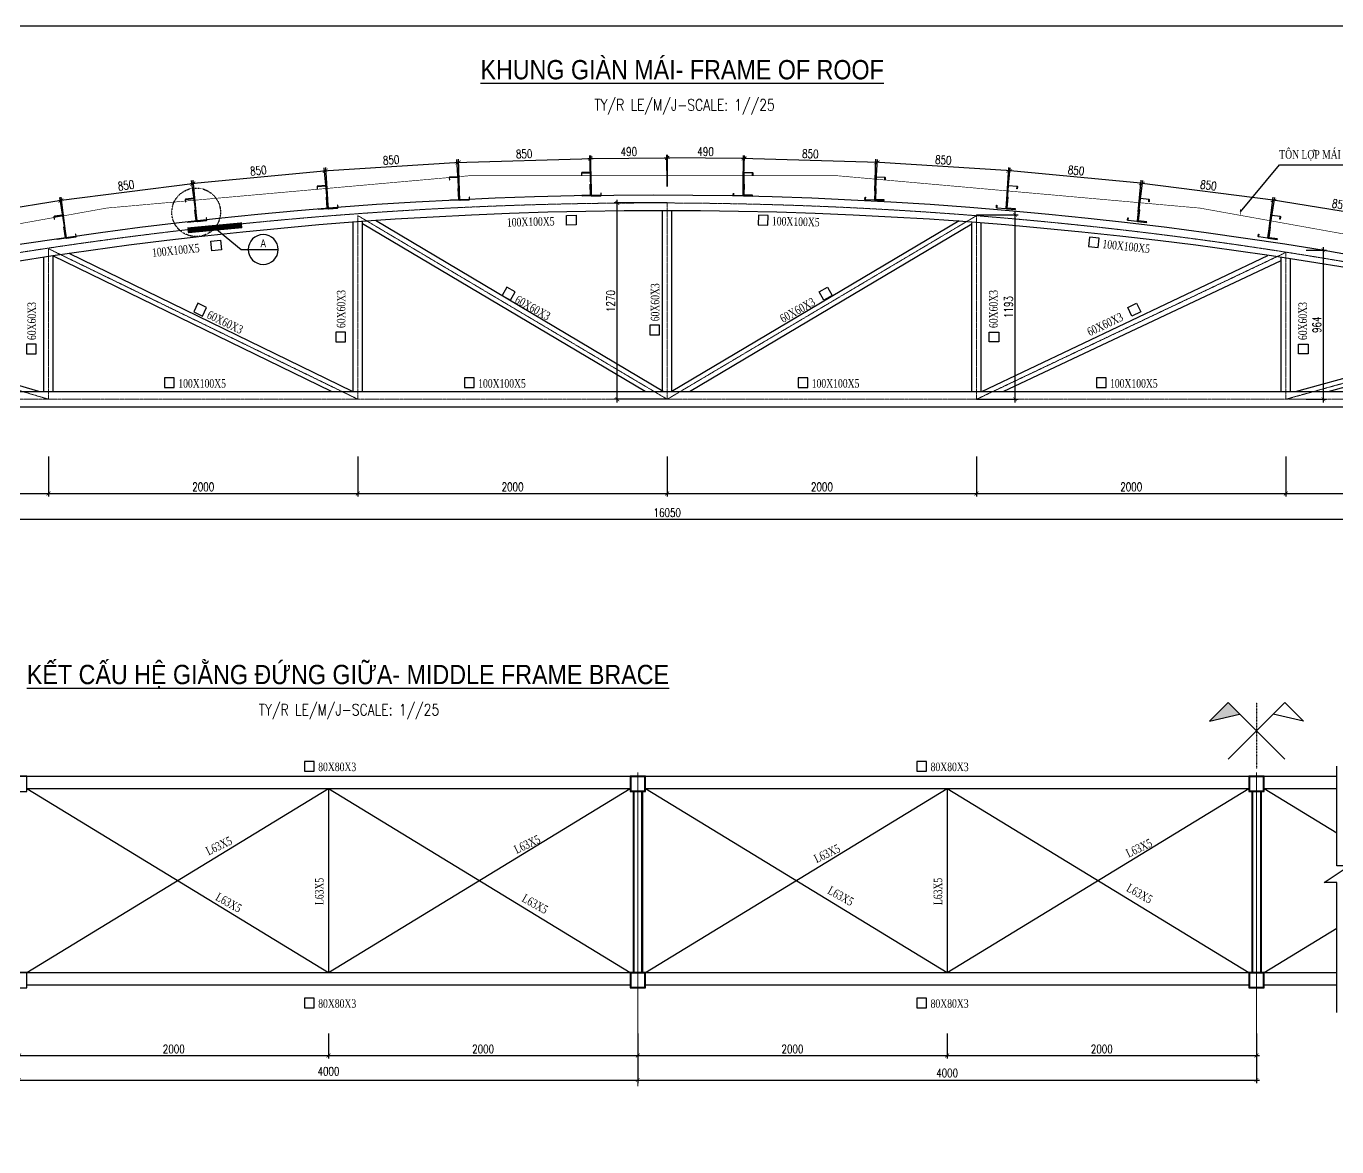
# Model space of a CAD drawing. Header units: millimetres. Extents: x -702765 to 835888, y -645289 to 262.
# Drawn here: x 688886 to 697360, y -420012 to -412762 of the extents above; entities that cross this region are included whole.
import ezdxf
from ezdxf.enums import TextEntityAlignment as Align

# ---------------------------------------------------------------- set-up
doc = ezdxf.new("R2010")
doc.units = ezdxf.units.MM
doc.header["$LTSCALE"] = 0.01
for name, pattern in [('CENTER', [2, 1.25, -0.25, 0.25, -0.25]), ('DASHED2', [0.375, 0.25, -0.125]), ('HIDDEN', [9.525, 6.35, -3.175])]:
    doc.linetypes.add(name, pattern=pattern)
for name, color, linetype in [('ccu11-Chidan', 9, 'Continuous'), ('ccu11-Khuat', 9, 'HIDDEN'), ('ccu11-Manh', 8, 'Continuous'), ('ccu11-Text', 31, 'Continuous'), ('ccu11-Thay', 7, 'Continuous'), ('ccu11-Thep', 4, 'Continuous'), ('DIMS', 1, 'Continuous'), ('TEXT', 2, 'Continuous'), ('TEXT1', 31, 'Continuous'), ('THEP', 4, 'Continuous')]:
    doc.layers.add(name, color=color, linetype=linetype)
doc.layers.add('ccu11-Dim', color=8, linetype='Continuous', lineweight=18)
doc.layers.add('duong tam', color=6, linetype='CENTER', lineweight=9)
doc.styles.add('2-5', font='romans.shx', dxfattribs={"width": 0.75, "bigfont": 'vns.shx'})
doc.styles.add('ccu11-dim', font='vnsimli.shx', dxfattribs={"width": 0.65, "bigfont": 'bigfont.shx'})
doc.styles.add('ccu11-VnAvantH', font='VHAVAN.TTF')
doc.styles.add('ROMANS', font='romans', dxfattribs={"width": 0.7, "height": 1, "bigfont": 'vns'})
doc.styles.add('style3', font='VHAVAN.TTF', dxfattribs={"width": 0.75})
doc.styles.add('VNTIMEHSHX', font='vntimeh.shx', dxfattribs={"width": 0.75})
doc.dimstyles.new('1-25 HP', dxfattribs={"dimscale": 25, "dimtxt": 2.2, "dimasz": 1, "dimexe": 0.8, "dimexo": 0, "dimgap": 0.6, "dimtad": 1, "dimdec": 0, "dimdsep": 46, "dimtxsty": '2-5', "dimblk": 'ARCHTICK', "dimcen": 2.5, "dimdle": 0.8, "dimclrd": 1, "dimclre": 1, "dimclrt": 2, "dimadec": 0, "dimazin": 0, "dimtfac": 1, "dimtdec": 0, "dimtmove": 2, "dimatfit": 3, "dimldrblk": 'ARCHTICK', "dimfxl": 0, "dimtolj": 1, "dimtzin": 0, "dimarcsym": 0})
doc.dimstyles.new('ccu11-100x2', dxfattribs={"dimscale": 100, "dimtxt": 2.5, "dimasz": 1, "dimexe": 1, "dimexo": 2, "dimgap": 1, "dimtad": 1, "dimdec": 0, "dimlfac": 0.5, "dimdsep": 46, "dimtxsty": 'ccu11-dim', "dimblk": 'ARCHTICK', "dimcen": -1, "dimdle": 1, "dimclrd": 256, "dimclre": 256, "dimclrt": 31, "dimadec": 0, "dimazin": 2, "dimtfac": 0.1, "dimtdec": 0, "dimtmove": 0, "dimatfit": 1, "dimldrblk": 'ARCHTICK', "dimfxl": 0, "dimtvp": 0.833333, "dimtolj": 1, "dimtzin": 12, "dimarcsym": 0})

# ---------------------------------------------------------------- blocks, each defined once
blk = doc.blocks.new('_ArchTick')
at = {"color": 0, "linetype": 'ByBlock', "const_width": 0.15}
blk.add_lwpolyline([(-0.5, -0.5), (0.5, 0.5)], dxfattribs=at)
blk = doc.blocks.new('*D820')
at = {"layer": 'ccu11-Dim', "color": 1, "lineweight": -2}
for p, q in [((685005.7, -415545.7), (685005.7, -415972.5)), ((701055.7, -415666.1), (701055.7, -415972.5)), ((684985.7, -415952.5), (701075.7, -415952.5))]:
    blk.add_line(p, q, dxfattribs=at)
at = {"layer": 'Defpoints', "color": 0}
for p in [(685005.7, -415545.7), (701055.7, -415666.1), (701055.7, -415952.5)]:
    blk.add_point(p, dxfattribs=at)
at = {"layer": 'ccu11-Dim', "color": 1, "lineweight": -2, "xscale": 25, "yscale": 25, "zscale": 25, "rotation": 180}
blk.add_blockref('_ArchTick', (685005.7, -415952.5), dxfattribs=at)
at = {"layer": 'ccu11-Dim', "color": 1, "lineweight": -2, "xscale": 25, "yscale": 25, "zscale": 25}
blk.add_blockref('_ArchTick', (701055.7, -415952.5), dxfattribs=at)
at = {"layer": 'ccu11-Dim', "color": 2, "insert": (693030.7, -415910), "char_height": 55, "attachment_point": 5, "style": '2-5'}
blk.add_mtext('\\A1;16050', dxfattribs=at)
blk = doc.blocks.new('*D823')
at = {"layer": 'ccu11-Dim', "color": 1, "lineweight": -2}
for p, q in [((687030.7, -415545.7), (687030.7, -415805.6)), ((689030.7, -415545.7), (689030.7, -415805.6)), ((687010.7, -415785.6), (689050.7, -415785.6))]:
    blk.add_line(p, q, dxfattribs=at)
at = {"layer": 'Defpoints', "color": 0}
for p in [(687030.7, -415545.7), (689030.7, -415545.7), (689030.7, -415785.6)]:
    blk.add_point(p, dxfattribs=at)
at = {"layer": 'ccu11-Dim', "color": 1, "lineweight": -2, "xscale": 25, "yscale": 25, "zscale": 25, "rotation": 180}
blk.add_blockref('_ArchTick', (687030.7, -415785.6), dxfattribs=at)
at = {"layer": 'ccu11-Dim', "color": 1, "lineweight": -2, "xscale": 25, "yscale": 25, "zscale": 25}
blk.add_blockref('_ArchTick', (689030.7, -415785.6), dxfattribs=at)
at = {"layer": 'ccu11-Dim', "color": 2, "insert": (688030.7, -415743.1), "char_height": 55, "attachment_point": 5, "style": '2-5'}
blk.add_mtext('\\A1;2000', dxfattribs=at)
blk = doc.blocks.new('*D824')
at = {"layer": 'ccu11-Dim', "color": 1, "lineweight": -2}
for p, q in [((689030.7, -415545.7), (689030.7, -415805.6)), ((691030.7, -415545.7), (691030.7, -415805.6)), ((689010.7, -415785.6), (691050.7, -415785.6))]:
    blk.add_line(p, q, dxfattribs=at)
at = {"layer": 'Defpoints', "color": 0}
for p in [(689030.7, -415545.7), (691030.7, -415545.7), (691030.7, -415785.6)]:
    blk.add_point(p, dxfattribs=at)
at = {"layer": 'ccu11-Dim', "color": 1, "lineweight": -2, "xscale": 25, "yscale": 25, "zscale": 25, "rotation": 180}
blk.add_blockref('_ArchTick', (689030.7, -415785.6), dxfattribs=at)
at = {"layer": 'ccu11-Dim', "color": 1, "lineweight": -2, "xscale": 25, "yscale": 25, "zscale": 25}
blk.add_blockref('_ArchTick', (691030.7, -415785.6), dxfattribs=at)
at = {"layer": 'ccu11-Dim', "color": 2, "insert": (690030.7, -415743.1), "char_height": 55, "attachment_point": 5, "style": '2-5'}
blk.add_mtext('\\A1;2000', dxfattribs=at)
blk = doc.blocks.new('*D825')
at = {"layer": 'ccu11-Dim', "color": 1, "lineweight": -2}
for p, q in [((691030.7, -415545.7), (691030.7, -415805.6)), ((693030.7, -415545.7), (693030.7, -415805.6)), ((691010.7, -415785.6), (693050.7, -415785.6))]:
    blk.add_line(p, q, dxfattribs=at)
at = {"layer": 'Defpoints', "color": 0}
for p in [(691030.7, -415545.7), (693030.7, -415545.7), (693030.7, -415785.6)]:
    blk.add_point(p, dxfattribs=at)
at = {"layer": 'ccu11-Dim', "color": 1, "lineweight": -2, "xscale": 25, "yscale": 25, "zscale": 25, "rotation": 180}
blk.add_blockref('_ArchTick', (691030.7, -415785.6), dxfattribs=at)
at = {"layer": 'ccu11-Dim', "color": 1, "lineweight": -2, "xscale": 25, "yscale": 25, "zscale": 25}
blk.add_blockref('_ArchTick', (693030.7, -415785.6), dxfattribs=at)
at = {"layer": 'ccu11-Dim', "color": 2, "insert": (692030.7, -415743.1), "char_height": 55, "attachment_point": 5, "style": '2-5'}
blk.add_mtext('\\A1;2000', dxfattribs=at)
blk = doc.blocks.new('*D826')
at = {"layer": 'ccu11-Dim', "color": 1, "lineweight": -2}
for p, q in [((693030.7, -415545.7), (693030.7, -415805.6)), ((695030.6, -415545.7), (695030.6, -415805.6)), ((693010.7, -415785.6), (695050.6, -415785.6))]:
    blk.add_line(p, q, dxfattribs=at)
at = {"layer": 'Defpoints', "color": 0}
for p in [(693030.7, -415545.7), (695030.6, -415545.7), (695030.6, -415785.6)]:
    blk.add_point(p, dxfattribs=at)
at = {"layer": 'ccu11-Dim', "color": 1, "lineweight": -2, "xscale": 25, "yscale": 25, "zscale": 25, "rotation": 180}
blk.add_blockref('_ArchTick', (693030.7, -415785.6), dxfattribs=at)
at = {"layer": 'ccu11-Dim', "color": 1, "lineweight": -2, "xscale": 25, "yscale": 25, "zscale": 25}
blk.add_blockref('_ArchTick', (695030.6, -415785.6), dxfattribs=at)
at = {"layer": 'ccu11-Dim', "color": 2, "insert": (694030.6, -415743.1), "char_height": 55, "attachment_point": 5, "style": '2-5'}
blk.add_mtext('\\A1;2000', dxfattribs=at)
blk = doc.blocks.new('*D827')
at = {"layer": 'ccu11-Dim', "color": 1, "lineweight": -2}
for p, q in [((695030.6, -415545.7), (695030.6, -415805.6)), ((697030.6, -415545.7), (697030.6, -415805.6)), ((695010.6, -415785.6), (697050.6, -415785.6))]:
    blk.add_line(p, q, dxfattribs=at)
at = {"layer": 'Defpoints', "color": 0}
for p in [(695030.6, -415545.7), (697030.6, -415545.7), (697030.6, -415785.6)]:
    blk.add_point(p, dxfattribs=at)
at = {"layer": 'ccu11-Dim', "color": 1, "lineweight": -2, "xscale": 25, "yscale": 25, "zscale": 25, "rotation": 180}
blk.add_blockref('_ArchTick', (695030.6, -415785.6), dxfattribs=at)
at = {"layer": 'ccu11-Dim', "color": 1, "lineweight": -2, "xscale": 25, "yscale": 25, "zscale": 25}
blk.add_blockref('_ArchTick', (697030.6, -415785.6), dxfattribs=at)
at = {"layer": 'ccu11-Dim', "color": 2, "insert": (696030.6, -415743.1), "char_height": 55, "attachment_point": 5, "style": '2-5'}
blk.add_mtext('\\A1;2000', dxfattribs=at)
blk = doc.blocks.new('*D828')
at = {"layer": 'ccu11-Dim', "color": 1, "lineweight": -2}
for p, q in [((697030.6, -415545.7), (697030.6, -415805.6)), ((699030.6, -415545.7), (699030.6, -415805.6)), ((697010.6, -415785.6), (699050.6, -415785.6))]:
    blk.add_line(p, q, dxfattribs=at)
at = {"layer": 'Defpoints', "color": 0}
for p in [(697030.6, -415545.7), (699030.6, -415545.7), (699030.6, -415785.6)]:
    blk.add_point(p, dxfattribs=at)
at = {"layer": 'ccu11-Dim', "color": 1, "lineweight": -2, "xscale": 25, "yscale": 25, "zscale": 25, "rotation": 180}
blk.add_blockref('_ArchTick', (697030.6, -415785.6), dxfattribs=at)
at = {"layer": 'ccu11-Dim', "color": 1, "lineweight": -2, "xscale": 25, "yscale": 25, "zscale": 25}
blk.add_blockref('_ArchTick', (699030.6, -415785.6), dxfattribs=at)
at = {"layer": 'ccu11-Dim', "color": 2, "insert": (698030.6, -415743.1), "char_height": 55, "attachment_point": 5, "style": '2-5'}
blk.add_mtext('\\A1;2000', dxfattribs=at)
blk = doc.blocks.new('*D835')
at = {"layer": 'ccu11-Dim', "color": 1, "lineweight": -2}
for p, q in [((688246.8, -414028.6), (689125.7, -413886.8)), ((689135.3, -414072), (689102.7, -413870.3)), ((688295.9, -414207.4), (688263.3, -414005.7))]:
    blk.add_line(p, q, dxfattribs=at)
at = {"layer": 'Defpoints', "color": 0}
for p in [(689105.9, -413890), (689135.3, -414072), (688295.9, -414207.4)]:
    blk.add_point(p, dxfattribs=at)
at = {"layer": 'ccu11-Dim', "color": 1, "lineweight": -2, "xscale": 25, "yscale": 25, "zscale": 25}
for p, rotation in [((689105.9, -413890), 9.162585797137085), ((688266.5, -414025.4), 189.1625857971371)]:
    blk.add_blockref('_ArchTick', p, dxfattribs=dict(at, rotation=rotation))
at = {"layer": 'ccu11-Dim', "color": 2, "insert": (688679.5, -413915.8), "char_height": 55, "attachment_point": 5, "rotation": 9.16259, "style": '2-5'}
blk.add_mtext('\\A1;850', dxfattribs=at)
blk = doc.blocks.new('*D836')
at = {"layer": 'ccu11-Dim', "color": 1, "lineweight": -2}
for p, q in [((689095.6, -413891), (689978.2, -413777.7)), ((689981.8, -413963.3), (689955.8, -413760.4)), ((689138.9, -414071.5), (689112.9, -413868.6))]:
    blk.add_line(p, q, dxfattribs=at)
at = {"layer": 'Defpoints', "color": 0}
for p in [(689958.3, -413780.3), (689981.8, -413963.3), (689138.9, -414071.5)]:
    blk.add_point(p, dxfattribs=at)
at = {"layer": 'ccu11-Dim', "color": 1, "lineweight": -2, "xscale": 25, "yscale": 25, "zscale": 25}
for p, rotation in [((689958.3, -413780.3), 7.315244087130533), ((689115.4, -413888.5), 187.3152440871305)]:
    blk.add_blockref('_ArchTick', p, dxfattribs=dict(at, rotation=rotation))
at = {"layer": 'ccu11-Dim', "color": 2, "insert": (689531.5, -413792.2), "char_height": 55, "attachment_point": 5, "rotation": 7.31524, "style": '2-5'}
blk.add_mtext('\\A1;850', dxfattribs=at)
blk = doc.blocks.new('*D837')
at = {"layer": 'ccu11-Dim', "color": 1, "lineweight": -2}
for p, q in [((689948, -413781), (690834.3, -413696.3)), ((690832, -413882.1), (690812.5, -413678.3)), ((689985.5, -413963), (689966, -413759.1))]:
    blk.add_line(p, q, dxfattribs=at)
at = {"layer": 'Defpoints', "color": 0}
for p in [(690814.4, -413698.2), (690832, -413882.1), (689985.5, -413963)]:
    blk.add_point(p, dxfattribs=at)
at = {"layer": 'ccu11-Dim', "color": 1, "lineweight": -2, "xscale": 25, "yscale": 25, "zscale": 25}
for p, rotation in [((690814.4, -413698.2), 5.457039986937047), ((689967.9, -413779), 185.457039986937)]:
    blk.add_blockref('_ArchTick', p, dxfattribs=dict(at, rotation=rotation))
at = {"layer": 'ccu11-Dim', "color": 2, "insert": (690387.1, -413696.3), "char_height": 55, "attachment_point": 5, "rotation": 5.45704, "style": '2-5'}
blk.add_mtext('\\A1;850', dxfattribs=at)
blk = doc.blocks.new('*D838')
at = {"layer": 'ccu11-Dim', "color": 1, "lineweight": -2}
for p, q in [((690804.2, -413698.5), (691692.4, -413642.8)), ((691684, -413828.7), (691671.2, -413624.1)), ((690835.7, -413881.9), (690822.9, -413677.3))]:
    blk.add_line(p, q, dxfattribs=at)
at = {"layer": 'Defpoints', "color": 0}
for p in [(691672.5, -413644.1), (691684, -413828.7), (690835.7, -413881.9)]:
    blk.add_point(p, dxfattribs=at)
at = {"layer": 'ccu11-Dim', "color": 1, "lineweight": -2, "xscale": 25, "yscale": 25, "zscale": 25}
for p, rotation in [((691672.5, -413644.1), 3.585784298805176), ((690824.1, -413697.3), 183.5857842988052)]:
    blk.add_blockref('_ArchTick', p, dxfattribs=dict(at, rotation=rotation))
at = {"layer": 'ccu11-Dim', "color": 2, "insert": (691245.6, -413628.3), "char_height": 55, "attachment_point": 5, "rotation": 3.58578, "style": '2-5'}
blk.add_mtext('\\A1;850', dxfattribs=at)
blk = doc.blocks.new('*D839')
at = {"layer": 'ccu11-Dim', "color": 1, "lineweight": -2}
for p, q in [((691662.2, -413644.1), (692551.5, -413617.7)), ((691687.7, -413828.6), (691681.6, -413623.5)), ((692537, -413803.4), (692530.9, -413598.3))]:
    blk.add_line(p, q, dxfattribs=at)
at = {"layer": 'Defpoints', "color": 0}
for p in [(692531.5, -413618.3), (691687.7, -413828.6), (692537, -413803.4)]:
    blk.add_point(p, dxfattribs=at)
at = {"layer": 'ccu11-Dim', "color": 1, "lineweight": -2, "xscale": 25, "yscale": 25, "zscale": 25}
for p, rotation in [((691682.2, -413643.5), 181.6991530388748), ((692531.5, -413618.3), 1.699153038874806)]:
    blk.add_blockref('_ArchTick', p, dxfattribs=dict(at, rotation=rotation))
at = {"layer": 'ccu11-Dim', "color": 2, "insert": (692105.6, -413588.4), "char_height": 55, "attachment_point": 5, "rotation": 1.69915, "style": '2-5'}
blk.add_mtext('\\A1;850', dxfattribs=at)
blk = doc.blocks.new('*D840')
at = {"layer": 'ccu11-Dim', "color": 1, "lineweight": -2}
for p, q in [((692517.9, -413618.3), (693048.3, -413614)), ((692539.3, -413803.4), (692537.7, -413598.1)), ((693029.8, -413799.5), (693028.1, -413594.2))]:
    blk.add_line(p, q, dxfattribs=at)
at = {"layer": 'Defpoints', "color": 0}
for p in [(693028.3, -413614.2), (692539.3, -413803.4), (693029.8, -413799.5)]:
    blk.add_point(p, dxfattribs=at)
at = {"layer": 'ccu11-Dim', "color": 1, "lineweight": -2, "xscale": 25, "yscale": 25, "zscale": 25}
for p, rotation in [((692537.9, -413618.1), 180.4572049919752), ((693028.3, -413614.2), 0.4572049919752198)]:
    blk.add_blockref('_ArchTick', p, dxfattribs=dict(at, rotation=rotation))
at = {"layer": 'ccu11-Dim', "color": 2, "insert": (692782.7, -413573.6), "char_height": 55, "attachment_point": 5, "rotation": 0.4572, "style": '2-5'}
blk.add_mtext('\\A1;490', dxfattribs=at)
blk = doc.blocks.new('*D848')
at = {"layer": 'ccu11-Dim', "color": 1, "lineweight": -2}
for p, q in [((696926.1, -414072), (696958.7, -413870.3)), ((697814.6, -414028.6), (696935.7, -413886.8)), ((697765.5, -414207.4), (697798.1, -414005.7))]:
    blk.add_line(p, q, dxfattribs=at)
at = {"layer": 'Defpoints', "color": 0}
for p in [(696955.5, -413890), (696926.1, -414072), (697765.5, -414207.4)]:
    blk.add_point(p, dxfattribs=at)
at = {"layer": 'ccu11-Dim', "color": 1, "lineweight": -2, "xscale": 25, "yscale": 25, "zscale": 25}
for p, rotation in [((696955.5, -413890), 170.8374142028632), ((697794.9, -414025.4), 350.8374142028632)]:
    blk.add_blockref('_ArchTick', p, dxfattribs=dict(at, rotation=rotation))
at = {"layer": 'ccu11-Dim', "color": 2, "insert": (697381.9, -413915.8), "char_height": 55, "attachment_point": 5, "rotation": 350.83741, "style": '2-5'}
blk.add_mtext('\\A1;850', dxfattribs=at)
blk = doc.blocks.new('*D849')
at = {"layer": 'ccu11-Dim', "color": 1, "lineweight": -2}
for p, q in [((696079.6, -413963.3), (696105.6, -413760.4)), ((696965.8, -413891), (696083.2, -413777.7)), ((696922.5, -414071.5), (696948.5, -413868.6))]:
    blk.add_line(p, q, dxfattribs=at)
at = {"layer": 'Defpoints', "color": 0}
for p in [(696103.1, -413780.3), (696079.6, -413963.3), (696922.5, -414071.5)]:
    blk.add_point(p, dxfattribs=at)
at = {"layer": 'ccu11-Dim', "color": 1, "lineweight": -2, "xscale": 25, "yscale": 25, "zscale": 25}
for p, rotation in [((696103.1, -413780.3), 172.6847559128653), ((696946, -413888.5), 352.6847559128653)]:
    blk.add_blockref('_ArchTick', p, dxfattribs=dict(at, rotation=rotation))
at = {"layer": 'ccu11-Dim', "color": 2, "insert": (696529.9, -413792.2), "char_height": 55, "attachment_point": 5, "rotation": 352.68476, "style": '2-5'}
blk.add_mtext('\\A1;850', dxfattribs=at)
blk = doc.blocks.new('*D850')
at = {"layer": 'ccu11-Dim', "color": 1, "lineweight": -2}
for p, q in [((696113.4, -413781), (695227.1, -413696.3)), ((695229.4, -413882.1), (695248.9, -413678.3)), ((696075.9, -413963), (696095.4, -413759.1))]:
    blk.add_line(p, q, dxfattribs=at)
at = {"layer": 'Defpoints', "color": 0}
for p in [(695247, -413698.2), (695229.4, -413882.1), (696075.9, -413963)]:
    blk.add_point(p, dxfattribs=at)
at = {"layer": 'ccu11-Dim', "color": 1, "lineweight": -2, "xscale": 25, "yscale": 25, "zscale": 25}
for p, rotation in [((695247, -413698.2), 174.5429600130635), ((696093.5, -413779), 354.5429600130635)]:
    blk.add_blockref('_ArchTick', p, dxfattribs=dict(at, rotation=rotation))
at = {"layer": 'ccu11-Dim', "color": 2, "insert": (695674.3, -413696.3), "char_height": 55, "attachment_point": 5, "rotation": 354.54296, "style": '2-5'}
blk.add_mtext('\\A1;850', dxfattribs=at)
blk = doc.blocks.new('*D841')
at = {"layer": 'ccu11-Dim', "color": 1, "lineweight": -2}
for p, q in [((695257.2, -413698.5), (694369, -413642.8)), ((694377.4, -413828.7), (694390.2, -413624.1)), ((695225.7, -413881.9), (695238.5, -413677.3))]:
    blk.add_line(p, q, dxfattribs=at)
at = {"layer": 'Defpoints', "color": 0}
for p in [(694388.9, -413644.1), (694377.4, -413828.7), (695225.7, -413881.9)]:
    blk.add_point(p, dxfattribs=at)
at = {"layer": 'ccu11-Dim', "color": 1, "lineweight": -2, "xscale": 25, "yscale": 25, "zscale": 25}
for p, rotation in [((694388.9, -413644.1), 176.414215701193), ((695237.3, -413697.3), 356.414215701193)]:
    blk.add_blockref('_ArchTick', p, dxfattribs=dict(at, rotation=rotation))
at = {"layer": 'ccu11-Dim', "color": 2, "insert": (694815.8, -413628.3), "char_height": 55, "attachment_point": 5, "rotation": 356.41422, "style": '2-5'}
blk.add_mtext('\\A1;850', dxfattribs=at)
blk = doc.blocks.new('*D842')
at = {"layer": 'ccu11-Dim', "color": 1, "lineweight": -2}
for p, q in [((694399.2, -413644.1), (693509.9, -413617.7)), ((693524.4, -413803.4), (693530.5, -413598.3)), ((694373.7, -413828.6), (694379.8, -413623.5))]:
    blk.add_line(p, q, dxfattribs=at)
at = {"layer": 'Defpoints', "color": 0}
for p in [(693529.9, -413618.3), (693524.4, -413803.4), (694373.7, -413828.6)]:
    blk.add_point(p, dxfattribs=at)
at = {"layer": 'ccu11-Dim', "color": 1, "lineweight": -2, "xscale": 25, "yscale": 25, "zscale": 25}
for p, rotation in [((693529.9, -413618.3), 178.3008469611254), ((694379.2, -413643.5), 358.3008469611254)]:
    blk.add_blockref('_ArchTick', p, dxfattribs=dict(at, rotation=rotation))
at = {"layer": 'ccu11-Dim', "color": 2, "insert": (693955.8, -413588.4), "char_height": 55, "attachment_point": 5, "rotation": 358.30085, "style": '2-5'}
blk.add_mtext('\\A1;850', dxfattribs=at)
blk = doc.blocks.new('*D843')
at = {"layer": 'ccu11-Dim', "color": 1, "lineweight": -2}
for p, q in [((693543.5, -413618.3), (693013.1, -413614)), ((693031.6, -413799.5), (693033.2, -413594.2)), ((693522.1, -413803.4), (693523.7, -413598.1))]:
    blk.add_line(p, q, dxfattribs=at)
at = {"layer": 'Defpoints', "color": 0}
for p in [(693033.1, -413614.2), (693031.6, -413799.5), (693522.1, -413803.4)]:
    blk.add_point(p, dxfattribs=at)
at = {"layer": 'ccu11-Dim', "color": 1, "lineweight": -2, "xscale": 25, "yscale": 25, "zscale": 25}
for p, rotation in [((693033.1, -413614.2), 179.5427950080318), ((693523.5, -413618.1), 359.5427950080318)]:
    blk.add_blockref('_ArchTick', p, dxfattribs=dict(at, rotation=rotation))
at = {"layer": 'ccu11-Dim', "color": 2, "insert": (693278.7, -413573.6), "char_height": 55, "attachment_point": 5, "rotation": 359.5428, "style": '2-5'}
blk.add_mtext('\\A1;490', dxfattribs=at)
blk = doc.blocks.new('w')
at = {"layer": 'ccu11-Manh'}
blk.add_lwpolyline([(666884.6, -440746.1), (666936.2, -440729.8), (666914.7, -440662.1), (666919.5, -440660.6), (666942.4, -440733), (666886.1, -440750.9)], close=True, dxfattribs=at)
at = {"layer": 'ccu11-Thep'}
blk.add_lwpolyline([(666847.3, -440622.1), (666843.2, -440609, -0.414214), (666844.4, -440606.6), (666895.3, -440590.5, -0.414214), (666897.7, -440591.7), (666941.3, -440729.4, 0.414214), (666946.1, -440731.9), (667000.8, -440714.5, 0.414214), (667003.3, -440709.8), (666999.1, -440696.7), (666997.3, -440697.3), (667001.5, -440710.3, -0.414214), (667000.2, -440712.7), (666945.5, -440730.1, -0.414214), (666943.1, -440728.8), (666899.5, -440591.2, 0.414214), (666894.7, -440588.7), (666843.8, -440604.8, 0.414214), (666841.3, -440609.6), (666845.5, -440622.6), (666847.3, -440622.1)], format="xyb", dxfattribs=at)
blk = doc.blocks.new('*D851')
at = {"color": 1, "lineweight": -2}
for p, q in [((693030.6, -413906.1), (692687.9, -413906.1)), ((692707.9, -415196), (692707.9, -413886.1)), ((693030.7, -415176), (692687.9, -415176))]:
    blk.add_line(p, q, dxfattribs=at)
at = {"layer": 'Defpoints', "color": 0}
for p in [(692707.9, -413906.1), (693030.6, -413906.1), (693030.7, -415176)]:
    blk.add_point(p, dxfattribs=at)
at = {"color": 1, "lineweight": -2, "xscale": 25, "yscale": 25, "zscale": 25}
for p, rotation in [((692707.9, -413906.1), 90), ((692707.9, -415176), 270)]:
    blk.add_blockref('_ArchTick', p, dxfattribs=dict(at, rotation=rotation))
at = {"color": 2, "insert": (692665.4, -414541), "char_height": 55, "attachment_point": 5, "rotation": 90, "style": '2-5'}
blk.add_mtext('\\A1;1270', dxfattribs=at)
blk = doc.blocks.new('*D852')
at = {"color": 1, "lineweight": -2}
for p, q in [((697162, -414212.2), (697293.2, -414212.2)), ((697273.2, -415196.1), (697273.2, -414192.2)), ((697162, -415176.1), (697293.2, -415176.1))]:
    blk.add_line(p, q, dxfattribs=at)
at = {"layer": 'Defpoints', "color": 0}
for p in [(697162, -414212.2), (697273.2, -414212.2), (697162, -415176.1)]:
    blk.add_point(p, dxfattribs=at)
at = {"color": 1, "lineweight": -2, "xscale": 25, "yscale": 25, "zscale": 25}
for p, rotation in [((697273.2, -414212.2), 90), ((697273.2, -415176.1), 270)]:
    blk.add_blockref('_ArchTick', p, dxfattribs=dict(at, rotation=rotation))
at = {"color": 2, "insert": (697230.7, -414694.1), "char_height": 55, "attachment_point": 5, "rotation": 90, "style": '2-5'}
blk.add_mtext('\\A1;964', dxfattribs=at)
blk = doc.blocks.new('*D854')
at = {"color": 1, "lineweight": -2}
for p, q in [((695030.6, -413983.4), (695299.8, -413983.4)), ((695279.8, -415196.1), (695279.8, -413963.4)), ((695030.7, -415176.1), (695299.8, -415176.1))]:
    blk.add_line(p, q, dxfattribs=at)
at = {"layer": 'Defpoints', "color": 0}
for p in [(695030.6, -413983.4), (695279.8, -413983.4), (695030.7, -415176.1)]:
    blk.add_point(p, dxfattribs=at)
at = {"color": 1, "lineweight": -2, "xscale": 25, "yscale": 25, "zscale": 25}
for p, rotation in [((695279.8, -413983.4), 90), ((695279.8, -415176.1), 270)]:
    blk.add_blockref('_ArchTick', p, dxfattribs=dict(at, rotation=rotation))
at = {"color": 2, "insert": (695237.3, -414579.7), "char_height": 55, "attachment_point": 5, "rotation": 90, "style": '2-5'}
blk.add_mtext('\\A1;1193', dxfattribs=at)
blk = doc.blocks.new('*D859')
at = {"layer": 'ccu11-Dim', "color": 1, "lineweight": -2}
for p, q in [((688840.3, -419278.9), (688840.3, -419442.1)), ((690840.3, -419278.9), (690840.3, -419442.1)), ((688820.3, -419422.1), (690860.3, -419422.1))]:
    blk.add_line(p, q, dxfattribs=at)
at = {"layer": 'Defpoints', "color": 0}
for p in [(688840.3, -419278.9), (690840.3, -419278.9), (690840.3, -419422.1)]:
    blk.add_point(p, dxfattribs=at)
at = {"layer": 'ccu11-Dim', "color": 1, "lineweight": -2, "xscale": 25, "yscale": 25, "zscale": 25, "rotation": 180}
blk.add_blockref('_ArchTick', (688840.3, -419422.1), dxfattribs=at)
at = {"layer": 'ccu11-Dim', "color": 1, "lineweight": -2, "xscale": 25, "yscale": 25, "zscale": 25}
blk.add_blockref('_ArchTick', (690840.3, -419422.1), dxfattribs=at)
at = {"layer": 'ccu11-Dim', "color": 2, "insert": (689840.3, -419379.6), "char_height": 55, "attachment_point": 5, "style": '2-5'}
blk.add_mtext('\\A1;2000', dxfattribs=at)
blk = doc.blocks.new('*D860')
at = {"layer": 'ccu11-Dim', "color": 1, "lineweight": -2}
for p, q in [((690840.3, -419278.9), (690840.3, -419442.1)), ((692840.3, -419278.9), (692840.3, -419442.1)), ((690820.3, -419422.1), (692860.3, -419422.1))]:
    blk.add_line(p, q, dxfattribs=at)
at = {"layer": 'Defpoints', "color": 0}
for p in [(690840.3, -419278.9), (692840.3, -419278.9), (692840.3, -419422.1)]:
    blk.add_point(p, dxfattribs=at)
at = {"layer": 'ccu11-Dim', "color": 1, "lineweight": -2, "xscale": 25, "yscale": 25, "zscale": 25, "rotation": 180}
blk.add_blockref('_ArchTick', (690840.3, -419422.1), dxfattribs=at)
at = {"layer": 'ccu11-Dim', "color": 1, "lineweight": -2, "xscale": 25, "yscale": 25, "zscale": 25}
blk.add_blockref('_ArchTick', (692840.3, -419422.1), dxfattribs=at)
at = {"layer": 'ccu11-Dim', "color": 2, "insert": (691840.3, -419379.6), "char_height": 55, "attachment_point": 5, "style": '2-5'}
blk.add_mtext('\\A1;2000', dxfattribs=at)
blk = doc.blocks.new('*D861')
at = {"layer": 'ccu11-Dim', "color": 1, "lineweight": -2}
for p, q in [((692840.3, -419278.9), (692840.3, -419442.1)), ((694840.3, -419278.9), (694840.3, -419442.1)), ((692820.3, -419422.1), (694860.3, -419422.1))]:
    blk.add_line(p, q, dxfattribs=at)
at = {"layer": 'Defpoints', "color": 0}
for p in [(692840.3, -419278.9), (694840.3, -419278.9), (694840.3, -419422.1)]:
    blk.add_point(p, dxfattribs=at)
at = {"layer": 'ccu11-Dim', "color": 1, "lineweight": -2, "xscale": 25, "yscale": 25, "zscale": 25, "rotation": 180}
blk.add_blockref('_ArchTick', (692840.3, -419422.1), dxfattribs=at)
at = {"layer": 'ccu11-Dim', "color": 1, "lineweight": -2, "xscale": 25, "yscale": 25, "zscale": 25}
blk.add_blockref('_ArchTick', (694840.3, -419422.1), dxfattribs=at)
at = {"layer": 'ccu11-Dim', "color": 2, "insert": (693840.3, -419379.6), "char_height": 55, "attachment_point": 5, "style": '2-5'}
blk.add_mtext('\\A1;2000', dxfattribs=at)
blk = doc.blocks.new('*D862')
at = {"layer": 'ccu11-Dim', "color": 1, "lineweight": -2}
for p, q in [((694840.3, -419278.9), (694840.3, -419442.1)), ((696840.3, -419278.9), (696840.3, -419442.1)), ((694820.3, -419422.1), (696860.3, -419422.1))]:
    blk.add_line(p, q, dxfattribs=at)
at = {"layer": 'Defpoints', "color": 0}
for p in [(694840.3, -419278.9), (696840.3, -419278.9), (696840.3, -419422.1)]:
    blk.add_point(p, dxfattribs=at)
at = {"layer": 'ccu11-Dim', "color": 1, "lineweight": -2, "xscale": 25, "yscale": 25, "zscale": 25, "rotation": 180}
blk.add_blockref('_ArchTick', (694840.3, -419422.1), dxfattribs=at)
at = {"layer": 'ccu11-Dim', "color": 1, "lineweight": -2, "xscale": 25, "yscale": 25, "zscale": 25}
blk.add_blockref('_ArchTick', (696840.3, -419422.1), dxfattribs=at)
at = {"layer": 'ccu11-Dim', "color": 2, "insert": (695840.3, -419379.6), "char_height": 55, "attachment_point": 5, "style": '2-5'}
blk.add_mtext('\\A1;2000', dxfattribs=at)
blk = doc.blocks.new('*D864')
at = {"layer": 'ccu11-Dim', "color": 1, "lineweight": -2}
for p, q in [((688840.3, -419278.9), (688840.3, -419600.4)), ((692840.3, -419278.9), (692840.3, -419600.4)), ((688820.3, -419580.4), (692860.3, -419580.4))]:
    blk.add_line(p, q, dxfattribs=at)
at = {"layer": 'Defpoints', "color": 0}
for p in [(688840.3, -419278.9), (692840.3, -419278.9), (692840.3, -419580.4)]:
    blk.add_point(p, dxfattribs=at)
at = {"layer": 'ccu11-Dim', "color": 1, "lineweight": -2, "xscale": 25, "yscale": 25, "zscale": 25, "rotation": 180}
blk.add_blockref('_ArchTick', (688840.3, -419580.4), dxfattribs=at)
at = {"layer": 'ccu11-Dim', "color": 1, "lineweight": -2, "xscale": 25, "yscale": 25, "zscale": 25}
blk.add_blockref('_ArchTick', (692840.3, -419580.4), dxfattribs=at)
at = {"layer": 'ccu11-Dim', "color": 2, "insert": (690840.3, -419523.7), "char_height": 55, "attachment_point": 5, "style": '2-5'}
blk.add_mtext('\\A1;4000', dxfattribs=at)
blk = doc.blocks.new('*D865')
at = {"layer": 'ccu11-Dim', "color": 1, "lineweight": -2}
for p, q in [((692840.3, -419278.9), (692840.3, -419600.4)), ((696840.3, -419278.9), (696840.3, -419600.4)), ((692820.3, -419580.4), (696860.3, -419580.4))]:
    blk.add_line(p, q, dxfattribs=at)
at = {"layer": 'Defpoints', "color": 0}
for p in [(692840.3, -419278.9), (696840.3, -419278.9), (696840.3, -419580.4)]:
    blk.add_point(p, dxfattribs=at)
at = {"layer": 'ccu11-Dim', "color": 1, "lineweight": -2, "xscale": 25, "yscale": 25, "zscale": 25, "rotation": 180}
blk.add_blockref('_ArchTick', (692840.3, -419580.4), dxfattribs=at)
at = {"layer": 'ccu11-Dim', "color": 1, "lineweight": -2, "xscale": 25, "yscale": 25, "zscale": 25}
blk.add_blockref('_ArchTick', (696840.3, -419580.4), dxfattribs=at)
at = {"layer": 'ccu11-Dim', "color": 2, "insert": (694840.3, -419535), "char_height": 55, "attachment_point": 5, "style": '2-5'}
blk.add_mtext('\\A1;4000', dxfattribs=at)
blk = doc.blocks.new('ccu11-doixung')
at = {"layer": 'ccu11-Chidan', "ltscale": 10000}
blk.add_hatch(color=256, dxfattribs=at).paths.add_polyline_path([(-35.9, 84.3), (-59.7, 60.6), (-21.4, 69.8)])
at = {"layer": 'ccu11-Chidan'}
for p, q in [((-35.9, 84.3), (-59.7, 60.6)), ((-35.9, 84.3), (35.9, 12.5)), ((35.9, 84.3), (-35.9, 12.5)), ((35.9, 84.3), (59.7, 60.6)), ((-59.7, 60.6), (-21.4, 69.8)), ((59.7, 60.6), (21.4, 69.8))]:
    blk.add_line(p, q, dxfattribs=at)
at = {"layer": 'ccu11-Chidan', "color": 13, "linetype": 'CENTER', "ltscale": 0.2}
blk.add_line((0, 84.3), (0, 0), dxfattribs=at)
blk = doc.blocks.new('ct-trich')
at = {"layer": 'ccu11-Chidan', "color": 7}
blk.add_lwpolyline([(484, 0), (-484, 0)], dxfattribs=at)
at = {"layer": 'ccu11-Chidan', "color": 3}
blk.add_circle((0, 0), 484, dxfattribs=at)
at = {"layer": 'ccu11-Text', "style": 'ccu11-VnAvantH', "width": 0.8}
blk.add_attdef('B', text='', height=250, dxfattribs=at).set_placement((0, 0), align=Align.BOTTOM_CENTER)
blk.add_attdef('B', text='', height=180, dxfattribs=at).set_placement((0, -76), align=Align.TOP_CENTER)

msp = doc.modelspace()

# ---------------------------------------------------------------- linework, layer by layer
for p, q in [((693000.7, -415126.1), (693000.7, -413956.1)), ((693060.7, -415126.1), (693060.7, -413956.2)), ((691000.7, -415126.1), (691000.7, -414031)), ((691060.7, -415126.1), (691060.7, -414026.5)), ((692887.8, -415126.1), (691060.7, -414040.8)), ((693005.3, -415126.1), (691144.1, -414020.6)), ((693056.1, -415126.1), (694917.3, -414020.6)), ((693173.6, -415126.1), (695000.7, -414040.8)), ((695000.6, -415126.1), (695000.6, -414034.1)), ((695060.6, -415126.1), (695060.6, -414038.8)), ((689000.7, -415126.1), (689000.7, -414257.4)), ((690859.5, -415126.1), (689057.7, -414248.8)), ((689060.7, -415126.1), (689060.7, -414248.3)), ((690996.5, -415126.1), (689162.9, -414233.3)), ((695064.9, -415126.1), (696914.5, -414245)), ((697000.6, -415126.1), (697000.6, -414258)), ((695201.9, -415126.1), (697000.6, -414277.4)), ((697060.6, -415126.1), (697060.6, -414267.2)), ((688967.8, -415126.1), (687188.4, -414596.6)), ((697093.5, -415126.1), (698918.5, -414621.3)), ((697303.9, -415126.1), (699000.6, -414652.2)), ((684850.7, -415126.1), (701031.3, -415126.1)), ((684850.7, -415226.1), (701031.3, -415226.1))]:
    msp.add_line(p, q)
for centre, radius, start, end in [((692941, -440258.4), 26402.4, 72.15616, 107.84384), ((692998.6, -440628), 26672, 72.96638, 107.03362)]:
    msp.add_arc(centre, radius, start, end)
at = {"layer": 'ccu11-Dim'}
msp.add_line((692840.3, -417591), (692840.3, -419620.4), dxfattribs=at)
at = {"layer": 'ccu11-Khuat', "linetype": 'DASHED2'}
msp.add_circle((689985, -413966.5), 157.1, dxfattribs=at)
at = {"layer": 'ccu11-Manh'}
msp.add_lwpolyline([(697359.1, -419144.5), (697359.1, -418302.9), (697278.5, -418302.9), (697439.6, -418195.5), (697359.1, -418195.5), (697359.1, -417549.2)], dxfattribs=at)
at = {"layer": 'ccu11-Thay'}
for p, q in [((684810.3, -417614.8), (697359.1, -417614.8)), ((688890.3, -417694.8), (692790.3, -417694.8)), ((688890.3, -417694.8), (690840.3, -418884.8)), ((688890.3, -418884.8), (690840.3, -417694.8)), ((690840.3, -418884.8), (692790.3, -417694.8)), ((690840.3, -417694.8), (692790.3, -418884.8)), ((690840.3, -417694.8), (690840.3, -418884.8)), ((692810.3, -417709.8), (692810.3, -418884.8)), ((692815.3, -417714.8), (692815.3, -418884.8)), ((692865.3, -417714.8), (692865.3, -418884.8)), ((692870.3, -417709.8), (692870.3, -418884.8)), ((692890.3, -417694.8), (696790.3, -417694.8)), ((692890.3, -417694.8), (694840.3, -418884.8)), ((692890.3, -418884.8), (694840.3, -417694.8)), ((694840.3, -418884.8), (696790.3, -417694.8)), ((694840.3, -417694.8), (696790.3, -418884.8)), ((694840.3, -417694.8), (694840.3, -418884.8)), ((696810.3, -417709.8), (696810.3, -418884.8)), ((696815.3, -417714.8), (696815.3, -418884.8)), ((696865.3, -417714.8), (696865.3, -418884.8)), ((696870.3, -417709.8), (696870.3, -418884.8)), ((696890.3, -417694.8), (697359.1, -417694.8)), ((696890.3, -417694.8), (697359.1, -417980.9)), ((696890.3, -418884.8), (697359.1, -418598.8)), ((684810.3, -418884.8), (697359.1, -418884.8)), ((688890.3, -418964.8), (692790.3, -418964.8)), ((692890.3, -418964.8), (696790.3, -418964.8)), ((696890.3, -418964.8), (697359.1, -418964.8))]:
    msp.add_line(p, q, dxfattribs=at)
for points in [[(688790.3, -417714.8), (688890.3, -417714.8), (688890.3, -417614.8), (688790.3, -417614.8)], [(692790.3, -417714.8), (692890.3, -417714.8), (692890.3, -417614.8), (692790.3, -417614.8)], [(692795.3, -417709.8), (692885.3, -417709.8), (692885.3, -417619.8), (692795.3, -417619.8)], [(696790.3, -417714.8), (696890.3, -417714.8), (696890.3, -417614.8), (696790.3, -417614.8)], [(696795.3, -417709.8), (696885.3, -417709.8), (696885.3, -417619.8), (696795.3, -417619.8)], [(688790.3, -418984.8), (688890.3, -418984.8), (688890.3, -418884.8), (688790.3, -418884.8)], [(692790.3, -418984.8), (692890.3, -418984.8), (692890.3, -418884.8), (692790.3, -418884.8)], [(692795.3, -418979.8), (692885.3, -418979.8), (692885.3, -418889.8), (692795.3, -418889.8)], [(696790.3, -418984.8), (696890.3, -418984.8), (696890.3, -418884.8), (696790.3, -418884.8)], [(696795.3, -418979.8), (696885.3, -418979.8), (696885.3, -418889.8), (696795.3, -418889.8)]]:
    msp.add_lwpolyline(points, close=True, dxfattribs=at)
at = {"layer": 'ccu11-Thep'}
for points in [[(692442.6, -414048), (692380.2, -414049.6), (692378.6, -413987.1), (692441.1, -413985.6)], [(693618.8, -414048), (693681.2, -414049.6), (693682.8, -413987.1), (693620.3, -413985.6)], [(690148.7, -414208.7), (690086.5, -414215.3), (690079.9, -414153.2), (690142.1, -414146.5)], [(695754.4, -414188.6), (695816.6, -414195.2), (695823.2, -414133), (695761, -414126.4)], [(691963.4, -414504.9), (692017.9, -414535.4), (692048.5, -414480.9), (691993.9, -414450.3)], [(694098, -414504.9), (694043.5, -414535.4), (694012.9, -414480.9), (694067.5, -414450.3)], [(689969.6, -414610.9), (690025.9, -414637.9), (690052.9, -414581.6), (689996.5, -414554.6)], [(696091.8, -414610.9), (696035.5, -414637.9), (696008.5, -414581.6), (696064.9, -414554.6)], [(690949.6, -414803.5), (690949.6, -414741), (690887.1, -414741), (690887.1, -414803.5)], [(692979.6, -414759.7), (692979.6, -414697.2), (692917.1, -414697.2), (692917.1, -414759.7)], [(695111.8, -414803.5), (695111.8, -414741), (695174.3, -414741), (695174.3, -414803.5)], [(688949.6, -414881.4), (688949.6, -414818.9), (688887.1, -414818.9), (688887.1, -414881.4)], [(697111.8, -414881.4), (697111.8, -414818.9), (697174.3, -414818.9), (697174.3, -414881.4)], [(689781.2, -415100.7), (689843.7, -415100.7), (689843.7, -415038.2), (689781.2, -415038.2)], [(691719.9, -415100.7), (691782.4, -415100.7), (691782.4, -415038.2), (691719.9, -415038.2)], [(693876.5, -415100.7), (693939, -415100.7), (693939, -415038.2), (693876.5, -415038.2)], [(695805.2, -415100.7), (695867.7, -415100.7), (695867.7, -415038.2), (695805.2, -415038.2)], [(690685.7, -417582), (690748.2, -417582), (690748.2, -417519.5), (690685.7, -417519.5)], [(694645.1, -417582), (694707.6, -417582), (694707.6, -417519.5), (694645.1, -417519.5)], [(690685.7, -419113), (690748.2, -419113), (690748.2, -419050.5), (690685.7, -419050.5)], [(694645.1, -419113), (694707.6, -419113), (694707.6, -419050.5), (694645.1, -419050.5)]]:
    msp.add_lwpolyline(points, close=True, dxfattribs=at)
at = {"layer": 'Defpoints'}
msp.add_lwpolyline([(683810.1, -427262.5), (704135.1, -427262.5), (704135.1, -412762.5), (683810.1, -412762.5)], close=True, dxfattribs=at)
at = {"layer": 'DIMS', "const_width": 4}
msp.add_lwpolyline([(701078, -414981.1, 0.157036), (684804.1, -414980.3)], format="xyb", dxfattribs=at)
at = {"layer": 'duong tam', "ltscale": 50}
for p, q in [((693030.7, -415176.1), (693030.7, -413906.1)), ((691030.7, -415176.1), (691030.7, -413988.1)), ((693030.7, -415176.1), (691030.7, -413988.1)), ((693030.7, -415176.1), (695030.7, -413988.1)), ((695030.6, -415176.1), (695030.6, -413983.4)), ((689030.7, -415176.1), (689030.7, -414202.3)), ((691030.7, -415176.1), (689030.7, -414202.3)), ((695030.7, -415176.1), (697030.7, -414225.8)), ((697030.6, -415176.1), (697030.6, -414224.3)), ((689030.7, -415176.1), (687030.7, -414581)), ((697030.7, -415176.1), (699030.6, -414617.6)), ((684850.7, -415176.1), (701031.3, -415176.1))]:
    msp.add_line(p, q, dxfattribs=at)
at = {"layer": 'duong tam', "ltscale": 200}
msp.add_line((696840.3, -417591), (696840.3, -419545.6), dxfattribs=at)
at = {"layer": 'duong tam', "ltscale": 50}
msp.add_arc((692944.9, -440283.2), 26377.2, 72.14752, 107.83566, dxfattribs=at)

# ---------------------------------------------------------------- block references
at = {"layer": 'ccu11-Chidan'}
ref = msp.add_blockref('ct-trich', (690418.7, -414207.4), dxfattribs=dict(at, xscale=-0.2000000000116415, yscale=0.2000000000116415, zscale=0.2000000000116415))
ref.add_attrib('B', 'a', dxfattribs={"color": 7, "height": 50, "style": 'ccu11-VnAvantH', "width": 0.8}).set_placement((690418.7, -414207.4), align=Align.BOTTOM_CENTER)
at = {"layer": 'ccu11-Chidan', "ltscale": 10000, "xscale": 5.07999999995809, "yscale": 5.07999999995809, "zscale": 5.07999999995809}
msp.add_blockref('ccu11-doixung', (696840.3, -417567.1), dxfattribs=at)
at = {"layer": 'DIMS'}
for p, rotation in [((159107.3, 182279.4), 345.2334636854231), ((178367.9, 198255.8), 343.4876577995346), ((139058.9, 164500.4), 347.106249743188), ((120058.6, 146541.7), 348.9323224583929), ((101823.1, 128184.5), 350.7391274112113)]:
    msp.add_blockref('w', p, dxfattribs=dict(at, rotation=rotation))
at = {"layer": 'DIMS', "xscale": -1}
for p, rotation in [((1207693.5, 198255.8), 16.51234220046542), ((1226954.1, 182279.4), 14.76653631457692), ((1247002.5, 164500.4), 12.89375025681201), ((1266002.8, 146541.7), 11.06767754160706), ((1284238.3, 128184.5), 9.26087258878874)]:
    msp.add_blockref('w', p, dxfattribs=dict(at, rotation=rotation))

# ---------------------------------------------------------------- texts
at = {"layer": 'TEXT', "style": 'VNTIMEHSHX', "width": 0.75}
for s, p in [('t«n lîp m¸i dµy 0.47MM', (696987.7, -413619.3)), ('100X100X5', (689869.6, -415100.7)), ('100X100X5', (691808.3, -415100.7)), ('100X100X5', (693964.9, -415100.7)), ('100X100X5', (695893.5, -415100.7)), ('80X80X3', (690774.1, -417582)), ('80X80X3', (694733.5, -417582)), ('80X80X3', (690774.1, -419113)), ('80X80X3', (694733.5, -419113))]:
    msp.add_text(s, height=55, dxfattribs=at).set_placement(p)
for s, rotation, p in [('100X100X5', 1.43188, (691994.9, -414059.2)), ('100X100X5', 358.56812, (693707.1, -414050.2)), ('100X100X5', 6.06516, (689703.3, -414256)), ('100X100X5', 353.93484, (695842.3, -414197.9)), ('60X60X3', 90, (692979.6, -414671.3)), ('60X60X3', 90, (690949.6, -414715.1)), ('60X60X3', 330.75598, (692040.5, -414548)), ('60X60X3', 90, (695166.8, -414715.1)), ('60X60X3', 90, (688949.6, -414793)), ('60X60X3', 29.24402, (693779.2, -414683.3)), ('60X60X3', 90, (697166.8, -414793)), ('60X60X3', 334.42489, (690049.3, -414649.1)), ('60X60X3', 25.57511, (695762.3, -414768.7)), ('l63x5', 25.57511, (690064.6, -418127.8)), ('l63x5', 25.57511, (692057.3, -418117.8)), ('l63x5', 25.57511, (693996.3, -418177.5)), ('l63x5', 25.57511, (696013.5, -418142.3)), ('l63x5', 90, (690808.2, -418448.6)), ('l63x5', 330.75598, (694062.4, -418370.4)), ('l63x5', 90, (694808.2, -418448.6)), ('l63x5', 330.75598, (695994.1, -418355.1)), ('l63x5', 330.75598, (690105, -418413)), ('l63x5', 330.75598, (692085.9, -418421.8))]:
    msp.add_text(s, height=55, rotation=rotation, dxfattribs=at).set_placement(p)
at = {"layer": 'TEXT1', "color": 2, "style": 'ROMANS', "width": 0.8}
for p in [(692559.3, -413308.3), (690389.9, -417221.3)]:
    msp.add_text('TY/R LE/M/J-SCALE: 1//25', height=73.333, dxfattribs=at).set_placement(p)
at = {"layer": 'THEP', "style": 'style3', "width": 0.9}
for s, p in [('%%Ukhung giµn m¸i- frame of roof', (691823.1, -413106.3)), ('%%UkÕt cÊu hÖ gi»ng ®øng gi÷a- middle frame brace', (688890.4, -417019.3))]:
    msp.add_text(s, height=125, dxfattribs=at).set_placement(p)

# ---------------------------------------------------------------- dimensions: what is measured, and where the dimension line sits
for base, p1, p2, picture, middle in [((692707.9, -413906.1), (693030.7, -415176), (693030.6, -413906.1), '*D851', (692665.4, -414541)), ((695279.8, -413983.4), (695030.7, -415176.1), (695030.6, -413983.4), '*D854', (695237.3, -414579.7)), ((697273.2, -414212.2), (697162, -415176.1), (697162, -414212.2), '*D852', (697230.7, -414694.1))]:
    dim = msp.add_linear_dim(base=base, p1=p1, p2=p2, angle=90, dimstyle='1-25 HP')
    dim.commit()
    dim.dimension.update_dxf_attribs({"geometry": picture, "text_midpoint": middle})
at = {"layer": 'ccu11-Dim'}
for p1, p2, distance, picture, middle in [((691687.7, -413828.6), (692537, -413803.4), 185.2, '*D839', (692105.6, -413588.4)), ((692539.338, -413803.3793), (693029.7879, -413799.4655), 185.2881, '*D840', (692782.7453, -413573.6416)), ((693522.0586, -413803.3793), (693031.6088, -413799.4655), -185.2881, '*D843', (693278.6514, -413573.6416)), ((694373.7, -413828.6), (693524.4, -413803.4), -185.2, '*D842', (693955.8, -413588.4)), ((689985.5, -413963), (690832, -413882.1), 184.8, '*D837', (690387.1, -413696.3)), ((690835.7, -413881.9), (691684, -413828.7), 185, '*D838', (691245.6, -413628.3)), ((695225.7, -413881.9), (694377.4, -413828.7), -185, '*D841', (694815.8, -413628.3)), ((696075.9, -413963), (695229.4, -413882.1), -184.8, '*D850', (695674.3, -413696.3)), ((689138.9, -414071.5), (689981.8, -413963.3), 184.5, '*D836', (689531.5, -413792.2)), ((696922.5, -414071.5), (696079.6, -413963.3), -184.5, '*D849', (696529.9, -413792.2)), ((688295.9, -414207.4), (689135.3, -414072), 184.3, '*D835', (688679.5, -413915.8)), ((697765.5, -414207.4), (696926.1, -414072), -184.3, '*D848', (697381.9, -413915.8))]:
    dim = msp.add_aligned_dim(p1=p1, p2=p2, distance=distance, dimstyle='1-25 HP', dxfattribs=at)
    dim.commit()
    dim.dimension.update_dxf_attribs({"geometry": picture, "text_midpoint": middle})
for base, p1, p2, picture, middle in [((701055.7, -415952.5), (685005.7, -415545.7), (701055.7, -415666.1), '*D820', (693030.7, -415910)), ((689030.7, -415785.6), (687030.7, -415545.7), (689030.7, -415545.7), '*D823', (688030.7, -415743.1)), ((691030.7, -415785.6), (689030.7, -415545.7), (691030.7, -415545.7), '*D824', (690030.7, -415743.1)), ((693030.7, -415785.6), (691030.7, -415545.7), (693030.7, -415545.7), '*D825', (692030.7, -415743.1)), ((695030.6, -415785.6), (693030.7, -415545.7), (695030.6, -415545.7), '*D826', (694030.6, -415743.1)), ((697030.6, -415785.6), (695030.6, -415545.7), (697030.6, -415545.7), '*D827', (696030.6, -415743.1)), ((699030.6, -415785.6), (697030.6, -415545.7), (699030.6, -415545.7), '*D828', (698030.6, -415743.1)), ((690840.3, -419422.1), (688840.3, -419278.9), (690840.3, -419278.9), '*D859', (689840.3, -419379.6)), ((692840.3, -419422.1), (690840.3, -419278.9), (692840.3, -419278.9), '*D860', (691840.3, -419379.6)), ((694840.3, -419422.1), (692840.3, -419278.9), (694840.3, -419278.9), '*D861', (693840.3, -419379.6)), ((696840.3, -419422.1), (694840.3, -419278.9), (696840.3, -419278.9), '*D862', (695840.3, -419379.6))]:
    dim = msp.add_linear_dim(base=base, p1=p1, p2=p2, dimstyle='1-25 HP', dxfattribs=at)
    dim.commit()
    dim.dimension.update_dxf_attribs({"geometry": picture, "text_midpoint": middle})
for base, p1, p2, picture, middle in [((692840.3, -419580.4), (688840.3, -419278.9), (692840.3, -419278.9), '*D864', (690840.3, -419523.7)), ((696840.3, -419580.4), (692840.3, -419278.9), (696840.3, -419278.9), '*D865', (694840.3, -419535))]:
    dim = msp.add_linear_dim(base=base, p1=p1, p2=p2, dimstyle='1-25 HP', dxfattribs=at)
    dim.commit()
    dim.dimension.update_dxf_attribs({"geometry": picture, "text_midpoint": middle, "dimtype": 160})

# ---------------------------------------------------------------- leaders
msp.add_leader([(696737.1, -413963.8), (696988.1, -413659.8), (697786.6, -413659.8)], dimstyle='1-25 HP', dxfattribs=at)
at = {"layer": 'ccu11-Manh'}
msp.add_leader([(690106, -414066.8), (690275.7, -414207.4), (690321.8, -414207.4)], dimstyle='ccu11-100x2', override={"dimasz": 2.5, "dimgap": 1, "dimtad": 0}, dxfattribs=at)

doc.saveas('drawing.dxf')
